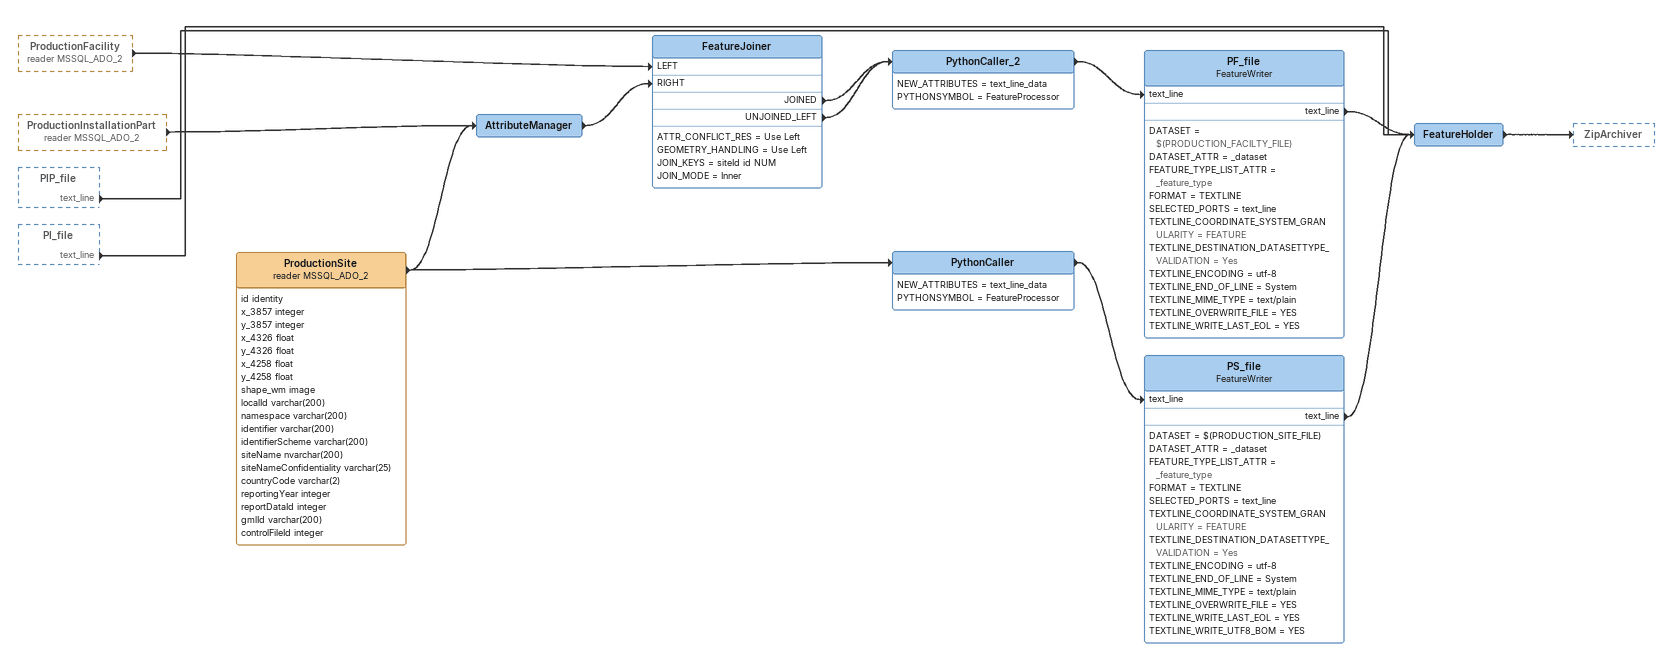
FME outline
ProductionFacility (reader MSSQL_ADO_2) [outside]
    -> FeatureJoiner [LEFT]
ProductionInstallationPart (reader MSSQL_ADO_2) [outside]
    -> AttributeManager
PIP_file [outside]
    text_line -> FeatureHolder
PI_file [outside]
    text_line -> FeatureHolder
ProductionSite (reader MSSQL_ADO_2)
    attributes: id identity, x_3857 integer, y_3857 integer, x_4326 float, y_4326 float, x_4258 float, y_4258 float, shape_wm image, localId varchar(200), namespace varchar(200), identifier varchar(200), identifierScheme varchar(200), siteName nvarchar(200), siteNameConfidentiality varchar(25), countryCode varchar(2), reportingYear integer, reportDataId integer, gmlId varchar(200), controlFileId integer
    -> PythonCaller
    -> AttributeManager
AttributeManager
    -> FeatureJoiner [RIGHT]
FeatureJoiner
    ATTR_CONFLICT_RES = Use Left
    GEOMETRY_HANDLING = Use Left
    JOIN_KEYS = siteId id NUM
    JOIN_MODE = Inner
    JOINED -> PythonCaller_2
    UNJOINED_LEFT -> PythonCaller_2
PythonCaller_2
    NEW_ATTRIBUTES = text_line_data
    PYTHONSYMBOL = FeatureProcessor
    -> PF_file [text_line]
PF_file: FeatureWriter
    DATASET = $(PRODUCTION_FACILTY_FILE)
    DATASET_ATTR = _dataset
    FEATURE_TYPE_LIST_ATTR = _feature_type
    FORMAT = TEXTLINE
    SELECTED_PORTS = text_line
    TEXTLINE_COORDINATE_SYSTEM_GRANULARITY = FEATURE
    TEXTLINE_DESTINATION_DATASETTYPE_VALIDATION = Yes
    TEXTLINE_ENCODING = utf-8
    TEXTLINE_END_OF_LINE = System
    TEXTLINE_MIME_TYPE = text/plain
    TEXTLINE_OVERWRITE_FILE = YES
    TEXTLINE_WRITE_LAST_EOL = YES
    text_line -> FeatureHolder
PythonCaller
    NEW_ATTRIBUTES = text_line_data
    PYTHONSYMBOL = FeatureProcessor
    -> PS_file [text_line]
PS_file: FeatureWriter
    DATASET = $(PRODUCTION_SITE_FILE)
    DATASET_ATTR = _dataset
    FEATURE_TYPE_LIST_ATTR = _feature_type
    FORMAT = TEXTLINE
    SELECTED_PORTS = text_line
    TEXTLINE_COORDINATE_SYSTEM_GRANULARITY = FEATURE
    TEXTLINE_DESTINATION_DATASETTYPE_VALIDATION = Yes
    TEXTLINE_ENCODING = utf-8
    TEXTLINE_END_OF_LINE = System
    TEXTLINE_MIME_TYPE = text/plain
    TEXTLINE_OVERWRITE_FILE = YES
    TEXTLINE_WRITE_LAST_EOL = YES
    TEXTLINE_WRITE_UTF8_BOM = YES
    text_line -> FeatureHolder
FeatureHolder
    -> ZipArchiver
